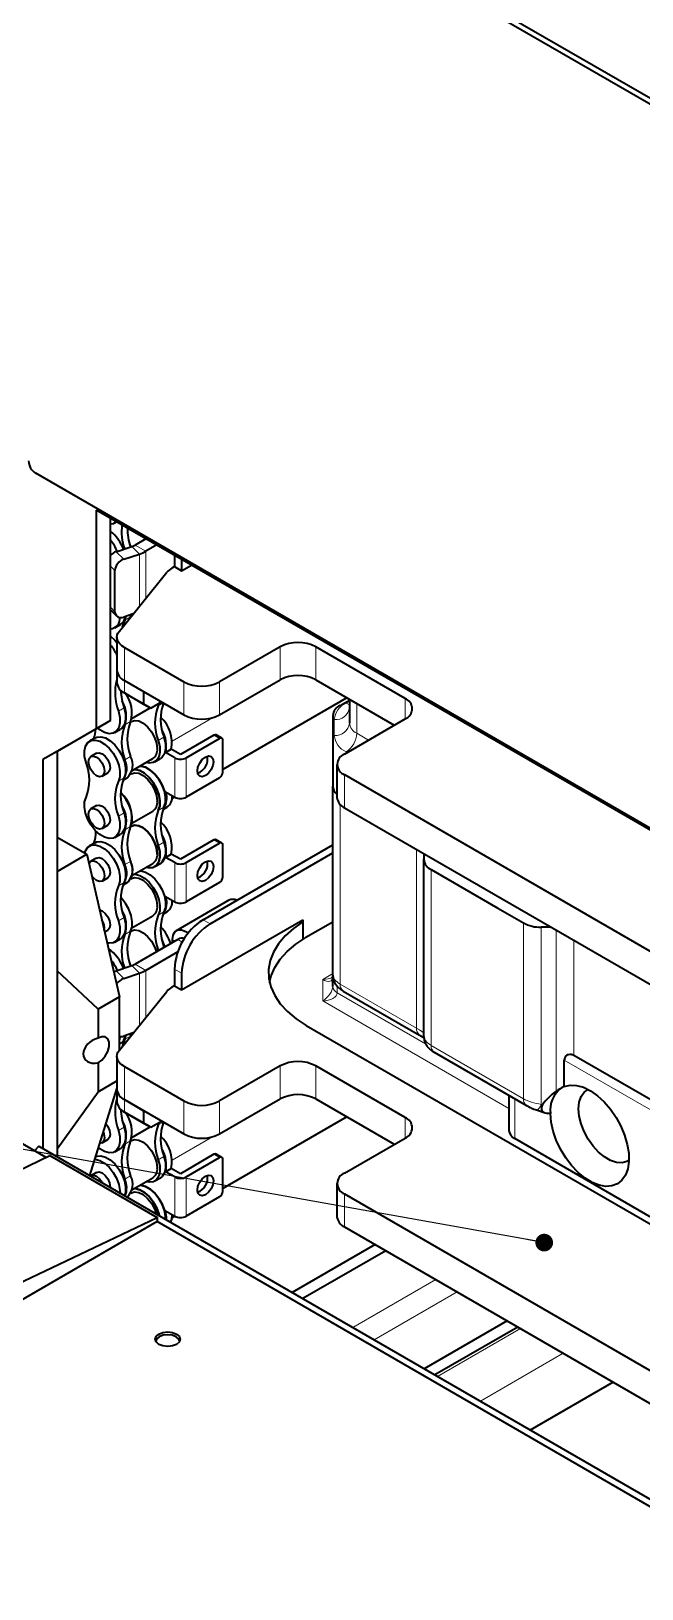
# Paper-space layout 'Blatt1' of a CAD drawing. Header units: millimetres. Extents: x 0 to 1189, y 0 to 841.
# Drawn here: x 878.5 to 902.7, y 525.9 to 587.6 of the extents above; entities that cross this region are included whole.
import ezdxf

# ---------------------------------------------------------------- set-up
doc = ezdxf.new("R2010")
doc.units = ezdxf.units.MM
doc.layers.add('BESCHRIFTUNG', color=5, linetype='Continuous')
doc.dimstyles.new('SLDDIMSTYLE0', dxfattribs={"dimtxt": 0.18, "dimasz": 0.7, "dimexe": 0, "dimexo": 0.0625, "dimgap": 0, "dimtad": 0, "dimtih": 1, "dimtoh": 1, "dimdec": 0, "dimrnd": 1e-09, "dimzin": 0, "dimdsep": 46, "dimtxsty": 'Standard', "dimblk1": 'DOT', "dimblk2": 'DOT', "dimsah": 1, "dimcen": 0.09, "dimadec": 0, "dimazin": 0, "dimtfac": 0.7, "dimtdec": 0, "dimtofl": 0, "dimtmove": 0, "dimatfit": 3, "dimldrblk": 'DOT', "dimfxl": 1, "dimfrac": 2, "dimtolj": 1, "dimtzin": 0, "dimarcsym": 0})

# ---------------------------------------------------------------- blocks, each defined once
blk = doc.blocks.new('_Dot')
at = {"color": 0, "linetype": 'ByBlock', "lineweight": -2}
blk.add_line((-0.5, 0), (-1, 0), dxfattribs=at)
at = {"color": 0, "linetype": 'ByBlock', "const_width": 0.5}
blk.add_lwpolyline([(-0.25, 0, 1), (0.25, 0, 1)], format="xyb", close=True, dxfattribs=at)

psp = doc.layouts.new('Blatt1')

# ---------------------------------------------------------------- linework, layer by layer
at = {"color": 7, "linetype": 'Continuous', "lineweight": 35}
for p, q in [((878.32, 598.947), (945.707, 560.045)), ((878.532, 599.069), (945.92, 560.167)), ((940.475, 534.389), (878.674, 570.066)), ((934.818, 537.589), (881.078, 568.612)), ((881.078, 559.957), (881.078, 568.612)), ((881.644, 560.284), (881.644, 568.286)), ((881.809, 568.099), (881.888, 568.145)), ((883.044, 567.477), (882.612, 567.227)), ((881.863, 566.964), (882.487, 567.172)), ((882.163, 566.664), (882.787, 566.872)), ((883.469, 567.232), (883.036, 566.982)), ((884.175, 566.825), (884.175, 566.374)), ((881.816, 564.589), (881.816, 566.222)), ((881.989, 563.822), (883.867, 566.147)), ((884.175, 566.374), (884.066, 566.312)), ((884.175, 566.374), (884.457, 566.211)), ((884.457, 566.661), (884.457, 566.211)), ((884.457, 566.211), (884.848, 566.436)), ((881.644, 564.658), (881.88, 564.422)), ((882.539, 564.503), (882.163, 564.378)), ((882.21, 564.252), (882.263, 564.411)), ((882.437, 564.378), (882.432, 564.374)), ((882.437, 564.378), (882.432, 564.374)), ((882.436, 564.383), (882.476, 564.482)), ((881.809, 563.951), (882.035, 564.082)), ((881.895, 563.578), (881.895, 562.272)), ((882.188, 563.17), (884.543, 561.811)), ((888.361, 563.199), (885.957, 561.811)), ((893.311, 561.158), (889.775, 563.199)), ((881.895, 562.272), (881.895, 561.782)), ((882.188, 561.864), (884.543, 560.504)), ((882.188, 561.864), (882.952, 561.423)), ((885.957, 560.504), (888.361, 561.892)), ((889.775, 561.892), (892.886, 560.096)), ((882.188, 561.374), (882.952, 560.933)), ((882.471, 561.21), (882.188, 561.374)), ((883.235, 560.769), (882.471, 561.21)), ((882.952, 561.423), (882.952, 560.933)), ((891.008, 561.18), (886.091, 558.342)), ((882.484, 560.365), (883.209, 560.784)), ((882.952, 560.933), (883.235, 560.769)), ((883.235, 560.769), (883.659, 561.014)), ((883.571, 560.963), (883.532, 560.868)), ((883.715, 560.904), (883.783, 560.943)), ((883.722, 560.921), (883.755, 560.959)), ((890.74, 560.88), (891.107, 561.092)), ((891.107, 561.123), (891.107, 560.182)), ((881.078, 559.957), (878.957, 558.732)), ((881.644, 560.284), (879.522, 559.059)), ((881.644, 560.284), (881.078, 559.957)), ((881.809, 559.803), (882.035, 559.934)), ((882.466, 560.246), (882.432, 560.226)), ((890.447, 560.472), (890.447, 557.685)), ((890.907, 558.953), (893.311, 560.341)), ((881.035, 559.592), (880.809, 559.462)), ((885.738, 559.699), (884.41, 558.933)), ((884.637, 558.802), (885.964, 559.568)), ((886.054, 559.577), (885.828, 559.708)), ((886.091, 558.237), (886.091, 559.495)), ((879.522, 559.059), (878.957, 558.732)), ((878.957, 558.732), (878.957, 543.345)), ((879.522, 559.059), (879.522, 543.018)), ((881.084, 558.985), (880.858, 558.855)), ((882.484, 558.291), (883.317, 558.772)), ((883.392, 558.643), (883.618, 558.774)), ((883.822, 559.011), (884.048, 559.142)), ((884.184, 558.802), (883.822, 559.011)), ((884.41, 558.933), (884.048, 559.142)), ((881.308, 558.075), (881.534, 558.206)), ((882.466, 558.172), (882.431, 558.152)), ((882.466, 558.172), (882.431, 558.152)), ((890.614, 558.545), (890.614, 557.239)), ((890.907, 558.137), (926.969, 537.318)), ((882.133, 557.916), (882.296, 558.01)), ((883.822, 557.46), (884.184, 557.251)), ((885.964, 558.017), (884.637, 557.251)), ((890.447, 550.2), (890.447, 557.685)), ((881.084, 556.911), (880.858, 556.781)), ((883.715, 556.756), (883.878, 556.85)), ((884.193, 557.246), (884.075, 557.178)), ((882.484, 556.217), (883.317, 556.698)), ((882.484, 556.217), (883.317, 556.698)), ((890.907, 556.83), (926.969, 536.012)), ((879.522, 555.665), (880.7, 554.985)), ((881.308, 556.001), (881.534, 556.132)), ((881.809, 555.655), (882.035, 555.786)), ((882.466, 556.098), (882.432, 556.078)), ((882.466, 556.098), (882.432, 556.078)), ((881.035, 555.444), (880.809, 555.313)), ((883.822, 554.863), (884.048, 554.994)), ((884.41, 554.785), (884.048, 554.994)), ((885.738, 555.551), (884.41, 554.785)), ((884.637, 554.654), (885.964, 555.42)), ((885.306, 552.395), (890.447, 555.363)), ((885.589, 552.232), (890.447, 555.036)), ((886.054, 555.429), (885.828, 555.56)), ((886.091, 554.089), (886.091, 555.347)), ((894.053, 555.014), (894.053, 554.787)), ((879.522, 554.305), (880.7, 554.985)), ((880.7, 554.985), (881.997, 549.337)), ((881.084, 554.837), (880.858, 554.707)), ((882.484, 554.143), (883.317, 554.624)), ((882.484, 554.143), (883.317, 554.624)), ((883.392, 554.495), (883.618, 554.626)), ((883.392, 554.495), (883.618, 554.626)), ((884.184, 554.654), (883.822, 554.863)), ((894.053, 547.773), (894.053, 554.787)), ((894.346, 554.378), (896.995, 552.849)), ((881.308, 553.927), (881.534, 554.058)), ((882.133, 553.768), (882.296, 553.862)), ((882.133, 553.768), (882.296, 553.862)), ((882.466, 554.024), (882.431, 554.004)), ((885.964, 553.869), (884.637, 553.103)), ((883.822, 553.312), (884.184, 553.103)), ((886.331, 553.165), (884.238, 551.957)), ((882.484, 552.069), (883.317, 552.55)), ((883.715, 552.608), (883.878, 552.702)), ((896.995, 552.849), (897.269, 552.691)), ((897.269, 552.691), (898.003, 552.267)), ((881.406, 551.91), (881.534, 551.984)), ((882.466, 551.95), (882.432, 551.93)), ((884.457, 549.619), (889.266, 552.395)), ((889.28, 552.321), (889.21, 552.362)), ((889.266, 552.395), (889.266, 552.33)), ((889.28, 552.321), (889.277, 552.32)), ((889.277, 551.624), (889.277, 552.32)), ((889.28, 551.625), (889.28, 552.321)), ((890.447, 552.301), (889.386, 551.688)), ((899.104, 552.098), (898.71, 552.098)), ((881.809, 551.507), (882.035, 551.638)), ((884.305, 551.613), (882.612, 550.635)), ((883.758, 551.319), (883.764, 551.301)), ((884.079, 551.605), (884.079, 551.482)), ((884.307, 551.124), (883.036, 550.39)), ((883.532, 551.189), (883.538, 551.17)), ((881.149, 548.847), (879.522, 550.376)), ((881.863, 550.372), (882.487, 550.58)), ((882.163, 550.072), (882.787, 550.28)), ((884.175, 550.435), (884.175, 549.782)), ((884.457, 550.272), (884.457, 549.619)), ((890.447, 549.75), (890.447, 550.2)), ((881.989, 547.23), (883.867, 549.555)), ((884.175, 549.782), (884.066, 549.72)), ((884.175, 549.782), (884.457, 549.619)), ((890.864, 549.572), (893.885, 547.829)), ((881.997, 549.337), (881.149, 548.847)), ((881.149, 548.847), (881.149, 547.704)), ((881.997, 547.24), (881.997, 549.337)), ((889.398, 548.212), (935.598, 521.542)), ((882.539, 547.911), (882.163, 547.786)), ((882.21, 547.66), (882.263, 547.819)), ((882.437, 547.785), (882.432, 547.782)), ((882.437, 547.785), (882.432, 547.782)), ((882.436, 547.791), (882.476, 547.89)), ((881.895, 546.986), (881.895, 545.68)), ((881.997, 547.468), (882.035, 547.49)), ((894.47, 547.146), (898.127, 545.035)), ((903.67, 544.903), (900.003, 547.02)), ((881.149, 546.724), (881.149, 545.581)), ((882.188, 546.578), (884.543, 545.219)), ((888.361, 546.606), (885.957, 545.219)), ((893.311, 544.565), (889.775, 546.606)), ((899.624, 545.794), (899.624, 546.84)), ((881.895, 545.745), (880.811, 542.274)), ((881.149, 545.581), (881.895, 546.012)), ((879.522, 543.33), (881.149, 545.581)), ((881.895, 545.68), (881.895, 545.19)), ((882.188, 545.271), (884.543, 543.912)), ((882.188, 545.271), (882.952, 544.831)), ((885.957, 543.912), (888.361, 545.3)), ((889.775, 545.3), (892.886, 543.504)), ((897.425, 545.44), (897.425, 544.055)), ((882.188, 544.781), (882.952, 544.341)), ((882.471, 544.618), (882.188, 544.781)), ((883.235, 544.177), (882.471, 544.618)), ((882.952, 544.831), (882.952, 544.341)), ((891.008, 544.588), (886.091, 541.75)), ((898.52, 544.862), (898.865, 544.747)), ((882.484, 543.773), (883.209, 544.192)), ((882.952, 544.341), (883.235, 544.177)), ((883.235, 544.177), (883.659, 544.422)), ((883.571, 544.371), (883.532, 544.275)), ((883.715, 544.312), (883.783, 544.351)), ((883.722, 544.329), (883.755, 544.367)), ((879.084, 542.981), (877.896, 543.667)), ((878.798, 543.436), (878.627, 543.245)), ((878.798, 543.436), (932.27, 512.567)), ((881.308, 543.557), (881.534, 543.688)), ((881.809, 543.211), (882.035, 543.342)), ((882.466, 543.654), (882.432, 543.634)), ((890.907, 542.361), (893.311, 543.749)), ((903.599, 540.3), (897.659, 543.729)), ((872.774, 539.975), (879.239, 543.055)), ((879.239, 543.055), (883.482, 540.605)), ((885.738, 543.107), (884.41, 542.34)), ((884.637, 542.21), (885.964, 542.976)), ((886.054, 542.985), (885.828, 543.116)), ((886.091, 541.645), (886.091, 542.903)), ((881.084, 542.393), (880.858, 542.262)), ((882.484, 541.699), (883.317, 542.18)), ((883.392, 542.051), (883.618, 542.182)), ((883.822, 542.419), (884.048, 542.55)), ((884.184, 542.21), (883.822, 542.419)), ((884.41, 542.34), (884.048, 542.55)), ((882.466, 541.58), (882.431, 541.56)), ((882.466, 541.58), (882.431, 541.56)), ((885.964, 541.425), (884.637, 540.658)), ((890.614, 541.953), (890.614, 540.646)), ((890.907, 541.545), (926.969, 520.726)), ((882.295, 541.418), (882.296, 541.418)), ((883.822, 540.868), (884.184, 540.658)), ((883.482, 540.442), (793.326, 488.396)), ((877.016, 537.526), (883.482, 540.605)), ((883.482, 540.605), (883.482, 540.442)), ((929.784, 513.713), (883.482, 540.442)), ((884.193, 540.654), (884.075, 540.586)), ((890.907, 540.238), (926.969, 519.42)), ((892.125, 539.535), (888.841, 537.639)), ((892.549, 539.29), (889.265, 537.394)), ((897.358, 536.514), (894.073, 534.618)), ((883.569, 535.885), (883.553, 535.876)), ((884.26, 535.876), (884.244, 535.885)), ((897.782, 536.269), (894.498, 534.373)), ((901.561, 534.088), (898.276, 532.192))]:
    psp.add_line(p, q, dxfattribs=at)
at = {"color": 8, "linetype": 'Continuous', "lineweight": 18}
for p, q in [((881.863, 566.964), (882.163, 566.664)), ((882.487, 567.172), (882.787, 566.872)), ((882.612, 567.227), (883.036, 566.982)), ((882.787, 564.811), (882.787, 566.872)), ((883.036, 566.982), (883.036, 565.118)), ((881.816, 566.222), (881.644, 566.395)), ((881.644, 564.762), (881.816, 564.589)), ((882.21, 564.252), (882.436, 564.383)), ((882.188, 563.17), (882.188, 561.864)), ((888.361, 563.199), (888.361, 561.892)), ((889.775, 563.199), (889.775, 561.892)), ((882.188, 561.864), (882.188, 561.374)), ((884.543, 561.811), (884.543, 560.504)), ((885.957, 561.811), (885.957, 560.504)), ((893.311, 561.158), (893.311, 560.341)), ((882.176, 560.776), (881.95, 560.645)), ((883.532, 560.868), (883.723, 560.978)), ((890.976, 560.968), (891.107, 561.043)), ((891.4, 559.774), (891.4, 560.954)), ((882.21, 560.104), (882.436, 560.235)), ((885.682, 560.392), (884.081, 559.468)), ((890.507, 559.692), (890.507, 560.314)), ((883.758, 559.616), (883.532, 559.485)), ((885.964, 559.568), (885.738, 559.699)), ((891.4, 559.774), (891.864, 559.506)), ((882.21, 558.722), (882.436, 558.852)), ((884.184, 557.251), (884.184, 558.802)), ((884.637, 557.251), (884.637, 558.802)), ((891.015, 559.016), (890.976, 559.039)), ((890.907, 558.137), (890.907, 556.83)), ((881.95, 557.88), (882.176, 558.011)), ((883.532, 556.72), (883.758, 556.85)), ((890.74, 549.847), (890.74, 556.958)), ((882.176, 556.628), (881.95, 556.497)), ((882.21, 555.956), (882.436, 556.087)), ((883.758, 555.467), (883.532, 555.337)), ((885.964, 555.42), (885.738, 555.551)), ((893.76, 548.103), (893.76, 555.183)), ((882.21, 554.574), (882.436, 554.704)), ((884.184, 553.103), (884.184, 554.654)), ((884.637, 553.103), (884.637, 554.654)), ((894.346, 547.42), (894.346, 554.378)), ((881.95, 553.732), (882.176, 553.863)), ((883.532, 552.572), (883.758, 552.702)), ((882.176, 552.48), (881.95, 552.349)), ((882.21, 551.808), (882.436, 551.939)), ((885.306, 552.395), (885.589, 552.232)), ((898.003, 545.309), (898.003, 552.267)), ((898.71, 545.085), (898.71, 552.098)), ((899.296, 545.603), (899.296, 551.987)), ((883.758, 551.319), (883.532, 551.189)), ((884.185, 551.543), (884.079, 551.605)), ((884.483, 551.51), (884.305, 551.613)), ((900.003, 547.02), (900.003, 551.579)), ((881.863, 550.372), (882.163, 550.072)), ((882.487, 550.58), (882.787, 550.28)), ((882.612, 550.635), (883.036, 550.39)), ((882.787, 548.219), (882.787, 550.28)), ((883.036, 550.39), (883.036, 548.526)), ((884.457, 550.272), (884.175, 550.435)), ((890.447, 550.26), (890.047, 550.029)), ((890.047, 549.185), (890.047, 550.029)), ((890.623, 549.761), (890.623, 549.505)), ((890.623, 549.505), (894.128, 547.482)), ((890.74, 549.847), (893.76, 548.103)), ((897.425, 544.925), (890.047, 549.185)), ((882.21, 547.66), (882.436, 547.791)), ((894.346, 547.42), (898.003, 545.309)), ((882.188, 546.578), (882.188, 545.271)), ((888.361, 546.606), (888.361, 545.3)), ((889.775, 546.606), (889.775, 545.3)), ((899.624, 546.84), (903.599, 544.546)), ((882.188, 545.271), (882.188, 544.781)), ((884.543, 545.219), (884.543, 543.912)), ((885.957, 545.219), (885.957, 543.912)), ((897.659, 543.729), (897.659, 545.305)), ((893.311, 544.565), (893.311, 543.749)), ((898.71, 545.085), (898.764, 545.067)), ((882.176, 544.184), (881.95, 544.053)), ((883.532, 544.275), (883.723, 544.385)), ((882.21, 543.512), (882.436, 543.643)), ((885.682, 543.8), (884.081, 542.876)), ((883.758, 543.023), (883.532, 542.893)), ((885.964, 542.976), (885.738, 543.107)), ((882.21, 542.129), (882.436, 542.26)), ((884.184, 540.658), (884.184, 542.21)), ((884.637, 540.658), (884.637, 542.21)), ((890.907, 541.545), (890.907, 540.238)), ((894.529, 538.147), (891.245, 536.251)), ((895.378, 537.657), (892.094, 535.761)), ((897.883, 536.211), (894.599, 534.315)), ((899.58, 535.231), (896.296, 533.335))]:
    psp.add_line(p, q, dxfattribs=at)
at = {"color": 7, "linetype": 'Continuous', "lineweight": 35, "flags": 128}
for points in [[(881.877, 568.151), (881.748, 568.072), (881.644, 568.053)], [(882.111, 563.973), (882.152, 564.12), (882.21, 564.252)], [(882.21, 564.252), (882.152, 564.12), (882.111, 563.973)], [(882.188, 563.17), (882.089, 563.237), (882.008, 563.312), (881.948, 563.393), (881.91, 563.478), (881.895, 563.566), (881.904, 563.654), (881.935, 563.74), (881.989, 563.822)], [(881.644, 563.619), (881.812, 563.466), (881.895, 563.369)], [(881.95, 560.645), (882.006, 560.405), (882.013, 560.183), (881.969, 559.996), (881.879, 559.857), (881.748, 559.776), (881.585, 559.758), (881.403, 559.806), (881.215, 559.915), (881.127, 559.985)], [(882.176, 560.776), (882.232, 560.535), (882.239, 560.314), (882.196, 560.127), (882.105, 559.988), (882.035, 559.934)], [(882.466, 560.246), (882.591, 560.285), (882.758, 560.264), (882.937, 560.176), (883.111, 560.029), (883.267, 559.836), (883.389, 559.613), (883.467, 559.382), (883.493, 559.162)], [(880.668, 558.62), (880.612, 558.86), (880.605, 559.082), (880.649, 559.269), (880.739, 559.408), (880.87, 559.489), (881.033, 559.507), (881.215, 559.459), (881.403, 559.35), (881.585, 559.187), (881.748, 558.983), (881.879, 558.75), (881.969, 558.507), (882.013, 558.269), (882.006, 558.055), (881.95, 557.88)], [(881.035, 559.592), (881.097, 559.62), (881.259, 559.637), (881.441, 559.59), (881.63, 559.481), (881.812, 559.318), (881.974, 559.113), (882.105, 558.881), (882.196, 558.637), (882.239, 558.4), (882.232, 558.186), (882.176, 558.011)], [(883.532, 559.485), (883.589, 559.244), (883.595, 559.023), (883.552, 558.836), (883.461, 558.697), (883.33, 558.615), (883.168, 558.598), (883.054, 558.62)], [(883.758, 559.616), (883.815, 559.375), (883.822, 559.153), (883.778, 558.966), (883.688, 558.827), (883.618, 558.774)], [(880.765, 558.649), (880.789, 558.775), (880.858, 558.855), (880.961, 558.875), (881.083, 558.832), (881.205, 558.734), (881.308, 558.595), (881.377, 558.436), (881.401, 558.281), (881.377, 558.155), (881.308, 558.075), (881.205, 558.055), (881.083, 558.097), (880.961, 558.196), (880.858, 558.335), (880.789, 558.494), (880.765, 558.649)], [(881.084, 558.985), (881.187, 559.005), (881.309, 558.963), (881.431, 558.865), (881.534, 558.725), (881.603, 558.566), (881.627, 558.412), (881.603, 558.285), (881.534, 558.206), (881.534, 558.206)], [(885.398, 558.833), (885.52, 558.876), (885.623, 558.856), (885.692, 558.776), (885.716, 558.65), (885.692, 558.495), (885.623, 558.336), (885.52, 558.197), (885.398, 558.098), (885.276, 558.056), (885.173, 558.076), (885.104, 558.156), (885.08, 558.282), (885.104, 558.437), (885.173, 558.596), (885.276, 558.735), (885.398, 558.833)], [(882.466, 558.172), (882.591, 558.21), (882.758, 558.19), (882.937, 558.102), (883.111, 557.955), (883.267, 557.762), (883.389, 557.539), (883.467, 557.308), (883.493, 557.088)], [(882.466, 558.172), (882.591, 558.21), (882.758, 558.19), (882.937, 558.102), (883.111, 557.955), (883.267, 557.762), (883.389, 557.539), (883.467, 557.308), (883.493, 557.088)], [(882.582, 558.348), (882.615, 558.346), (882.797, 558.299), (882.986, 558.19), (883.168, 558.027), (883.33, 557.822), (883.461, 557.59), (883.552, 557.346), (883.595, 557.109), (883.589, 556.895), (883.532, 556.72)], [(883.532, 556.72), (883.589, 556.895), (883.595, 557.109), (883.552, 557.346), (883.461, 557.59), (883.33, 557.822), (883.168, 558.027), (882.986, 558.19), (882.797, 558.299), (882.615, 558.346), (882.582, 558.348)], [(882.809, 558.478), (882.841, 558.477), (883.023, 558.429), (883.212, 558.32), (883.394, 558.158), (883.557, 557.953), (883.688, 557.72), (883.778, 557.477), (883.822, 557.24), (883.815, 557.026), (883.758, 556.85)], [(883.758, 556.85), (883.815, 557.026), (883.822, 557.24), (883.778, 557.477), (883.688, 557.72), (883.557, 557.953), (883.394, 558.158), (883.212, 558.32), (883.023, 558.429), (882.841, 558.477), (882.809, 558.478)], [(881.95, 556.497), (882.006, 556.257), (882.013, 556.035), (881.969, 555.848), (881.879, 555.709), (881.748, 555.628), (881.585, 555.61), (881.403, 555.658), (881.215, 555.767), (881.033, 555.929), (880.87, 556.134), (880.739, 556.367), (880.649, 556.61), (880.605, 556.848), (880.612, 557.061), (880.668, 557.237)], [(881.084, 556.911), (881.187, 556.931), (881.309, 556.889)], [(881.309, 556.889), (881.431, 556.791), (881.534, 556.651), (881.603, 556.492), (881.627, 556.338), (881.603, 556.211), (881.534, 556.132), (881.534, 556.132)], [(882.436, 556.087), (882.493, 556.262), (882.499, 556.476), (882.456, 556.713), (882.365, 556.957), (882.234, 557.189), (882.072, 557.394), (882.043, 557.424)], [(881.083, 556.758), (881.205, 556.66), (881.308, 556.521), (881.377, 556.362), (881.401, 556.207), (881.377, 556.081), (881.308, 556.001), (881.205, 555.981), (881.083, 556.023), (880.961, 556.122), (880.858, 556.261), (880.789, 556.42), (880.765, 556.575), (880.789, 556.701), (880.858, 556.781), (880.961, 556.801), (881.083, 556.758)], [(882.176, 556.628), (882.232, 556.387), (882.239, 556.166), (882.196, 555.979), (882.105, 555.84), (882.035, 555.786)], [(882.466, 556.098), (882.591, 556.136), (882.758, 556.116), (882.937, 556.028), (883.111, 555.881), (883.267, 555.688), (883.389, 555.465), (883.467, 555.234), (883.493, 555.014)], [(883.493, 555.014), (883.467, 555.234), (883.389, 555.465), (883.267, 555.688), (883.111, 555.881), (882.937, 556.028), (882.758, 556.116), (882.591, 556.136), (882.466, 556.098)], [(880.621, 555.031), (880.649, 555.121), (880.739, 555.26), (880.87, 555.341), (881.033, 555.359), (881.215, 555.311), (881.403, 555.202), (881.585, 555.039), (881.748, 554.835), (881.879, 554.602), (881.969, 554.359), (882.013, 554.121), (882.006, 553.907), (881.95, 553.732), (881.95, 553.732)], [(881.035, 555.444), (881.097, 555.472), (881.259, 555.489), (881.441, 555.442), (881.63, 555.333), (881.812, 555.17), (881.974, 554.965), (882.105, 554.733), (882.196, 554.489), (882.239, 554.252), (882.232, 554.038), (882.176, 553.863)], [(883.532, 555.337), (883.589, 555.096), (883.595, 554.875), (883.552, 554.688), (883.461, 554.549), (883.33, 554.467), (883.168, 554.45), (883.054, 554.472)], [(883.054, 554.472), (883.168, 554.45), (883.33, 554.467), (883.461, 554.549), (883.552, 554.688), (883.595, 554.875), (883.589, 555.096), (883.532, 555.337)], [(883.758, 555.467), (883.815, 555.227), (883.822, 555.005), (883.778, 554.818), (883.688, 554.679), (883.618, 554.626)], [(880.784, 554.617), (880.789, 554.627), (880.858, 554.707), (880.961, 554.727), (881.083, 554.684)], [(881.083, 554.684), (881.205, 554.586), (881.308, 554.447), (881.377, 554.288), (881.401, 554.133), (881.377, 554.006), (881.308, 553.927), (881.205, 553.907), (881.083, 553.949), (880.961, 554.048), (880.897, 554.125)], [(881.084, 554.837), (881.187, 554.857), (881.309, 554.815)], [(881.309, 554.815), (881.431, 554.717), (881.534, 554.577), (881.603, 554.418), (881.627, 554.264), (881.603, 554.137), (881.534, 554.058), (881.534, 554.058)], [(882.436, 554.704), (882.493, 554.464), (882.499, 554.242), (882.456, 554.055), (882.365, 553.916), (882.296, 553.862)], [(885.398, 554.685), (885.52, 554.728), (885.623, 554.708), (885.692, 554.628), (885.716, 554.502), (885.692, 554.347), (885.623, 554.188), (885.52, 554.049), (885.398, 553.95), (885.276, 553.908), (885.173, 553.928), (885.104, 554.008), (885.08, 554.134), (885.104, 554.289), (885.173, 554.448), (885.276, 554.587), (885.398, 554.685)], [(882.466, 554.024), (882.591, 554.062), (882.758, 554.042), (882.937, 553.954), (883.111, 553.807), (883.267, 553.614), (883.389, 553.391), (883.467, 553.16), (883.493, 552.94)], [(882.582, 554.2), (882.615, 554.198), (882.797, 554.151), (882.986, 554.042), (883.168, 553.879), (883.33, 553.674), (883.461, 553.442), (883.552, 553.198), (883.595, 552.961), (883.589, 552.747), (883.532, 552.572)], [(882.809, 554.33), (882.841, 554.329), (883.023, 554.281), (883.212, 554.172), (883.394, 554.01), (883.557, 553.805), (883.688, 553.572), (883.778, 553.329), (883.822, 553.092), (883.815, 552.878), (883.758, 552.702)], [(882.436, 551.939), (882.493, 552.114), (882.499, 552.328), (882.456, 552.565), (882.365, 552.809), (882.234, 553.041), (882.072, 553.246), (882.043, 553.276)], [(881.206, 552.781), (881.309, 552.741), (881.431, 552.643), (881.534, 552.503), (881.603, 552.344), (881.627, 552.19), (881.603, 552.063), (881.534, 551.984), (881.534, 551.984)], [(881.95, 552.349), (882.006, 552.109), (882.013, 551.887), (881.969, 551.7), (881.879, 551.561), (881.748, 551.48), (881.585, 551.462), (881.506, 551.476)], [(882.176, 552.48), (882.232, 552.239), (882.239, 552.018), (882.196, 551.831), (882.105, 551.692), (882.035, 551.638)], [(882.466, 551.95), (882.591, 551.988), (882.758, 551.968), (882.937, 551.88), (883.111, 551.733), (883.267, 551.54), (883.389, 551.317), (883.457, 551.123)], [(884.713, 551.859), (884.623, 551.919), (884.455, 551.985), (884.303, 551.984), (884.183, 551.914), (884.105, 551.783), (884.079, 551.605)], [(889.277, 552.32), (888.891, 552.051), (888.563, 551.758), (888.297, 551.444), (888.096, 551.115), (887.964, 550.774), (887.903, 550.426), (887.914, 550.077), (887.995, 549.731), (888.147, 549.393), (888.367, 549.068), (888.651, 548.76), (888.997, 548.473), (889.398, 548.212)], [(883.798, 551.32), (883.769, 551.406), (883.682, 551.597)], [(887.943, 549.914), (888.004, 550.168), (888.148, 550.506), (888.362, 550.832), (888.643, 551.141), (888.986, 551.428), (889.386, 551.688)], [(881.769, 550.329), (881.795, 550.343), (881.863, 550.372)], [(881.149, 546.724), (881.297, 546.835), (881.429, 546.995), (881.528, 547.183), (881.58, 547.376), (881.58, 547.55), (881.528, 547.683), (881.429, 547.757), (881.297, 547.764), (881.149, 547.704)], [(882.015, 547.768), (882.013, 547.739), (881.997, 547.64)], [(882.111, 547.381), (882.152, 547.528), (882.21, 547.66)], [(882.21, 547.66), (882.152, 547.528), (882.111, 547.381)], [(882.188, 546.578), (882.089, 546.645), (882.008, 546.72), (881.948, 546.801), (881.91, 546.886), (881.895, 546.973), (881.904, 547.061), (881.935, 547.148), (881.989, 547.23)], [(899.624, 545.794), (899.853, 545.848), (900.107, 545.837), (900.378, 545.761), (900.657, 545.623), (900.935, 545.428), (901.203, 545.181), (901.453, 544.892), (901.676, 544.568), (901.865, 544.221), (902.014, 543.861), (902.119, 543.501), (902.175, 543.152), (902.181, 542.826), (902.137, 542.532), (902.045, 542.281), (901.906, 542.08), (901.726, 541.936), (901.511, 541.854), (901.267, 541.836), (901.003, 541.884), (900.726, 541.994), (900.447, 542.165), (900.173, 542.389), (899.914, 542.661), (899.678, 542.971), (899.473, 543.309), (899.305, 543.664), (899.18, 544.026), (899.102, 544.381), (899.074, 544.719)], [(902.184, 542.869), (902.104, 542.823), (901.91, 542.773), (901.691, 542.787), (901.456, 542.864), (901.217, 543.003), (900.982, 543.196), (900.763, 543.435), (900.569, 543.71), (900.408, 544.008), (900.288, 544.318), (900.214, 544.624), (900.189, 544.914), (900.214, 545.175), (900.288, 545.395), (900.408, 545.566), (900.563, 545.676)], [(881.95, 544.053), (882.006, 543.813), (882.013, 543.591), (881.969, 543.404), (881.879, 543.265), (881.748, 543.184), (881.585, 543.166), (881.403, 543.214), (881.215, 543.323), (881.153, 543.371)], [(881.349, 543.995), (881.377, 543.918), (881.401, 543.763), (881.377, 543.636), (881.308, 543.557), (881.205, 543.537)], [(881.451, 544.324), (881.534, 544.207), (881.603, 544.048), (881.627, 543.894), (881.603, 543.767), (881.534, 543.688), (881.534, 543.688)], [(882.176, 544.184), (882.232, 543.943), (882.239, 543.722), (882.196, 543.535), (882.105, 543.396), (882.035, 543.342)], [(882.466, 543.654), (882.591, 543.692), (882.758, 543.672), (882.937, 543.584), (883.111, 543.437), (883.267, 543.244), (883.389, 543.021), (883.467, 542.79), (883.493, 542.57)], [(881.011, 542.916), (881.033, 542.915), (881.215, 542.867), (881.403, 542.758), (881.585, 542.595), (881.748, 542.39), (881.879, 542.158), (881.969, 541.914), (882.013, 541.677), (882.016, 541.579)], [(881.035, 543), (881.097, 543.028), (881.259, 543.045), (881.441, 542.998), (881.63, 542.889), (881.812, 542.726), (881.974, 542.521), (882.105, 542.289), (882.196, 542.045), (882.239, 541.808), (882.232, 541.594), (882.2, 541.472)], [(883.532, 542.893), (883.589, 542.652), (883.595, 542.431), (883.552, 542.244), (883.461, 542.104), (883.33, 542.023), (883.168, 542.006), (883.054, 542.028)], [(883.758, 543.023), (883.815, 542.783), (883.822, 542.561), (883.778, 542.374), (883.688, 542.235), (883.618, 542.182)], [(880.845, 542.254), (880.858, 542.262), (880.961, 542.283), (881.083, 542.24), (881.205, 542.142), (881.308, 542.003), (881.32, 541.98)], [(881.084, 542.393), (881.187, 542.413), (881.309, 542.371), (881.431, 542.273), (881.534, 542.133), (881.603, 541.974), (881.627, 541.82), (881.627, 541.803)], [(885.398, 542.241), (885.52, 542.284), (885.623, 542.264), (885.692, 542.184), (885.716, 542.057), (885.692, 541.903), (885.623, 541.744), (885.52, 541.605), (885.398, 541.506), (885.276, 541.464), (885.173, 541.484), (885.104, 541.563), (885.08, 541.69), (885.104, 541.845), (885.173, 542.004), (885.276, 542.143), (885.398, 542.241)], [(882.466, 541.58), (882.591, 541.618), (882.758, 541.598), (882.937, 541.51), (883.111, 541.363), (883.267, 541.17), (883.389, 540.947), (883.459, 540.745)], [(882.466, 541.58), (882.591, 541.618), (882.758, 541.598), (882.937, 541.51), (883.111, 541.363), (883.267, 541.17), (883.389, 540.947), (883.459, 540.745)], [(882.582, 541.756), (882.615, 541.754), (882.797, 541.707), (882.986, 541.598), (883.168, 541.435), (883.33, 541.23), (883.461, 540.998), (883.552, 540.754), (883.57, 540.682)], [(883.57, 540.682), (883.552, 540.754), (883.461, 540.998), (883.33, 541.23), (883.168, 541.435), (882.986, 541.598), (882.797, 541.707), (882.615, 541.754), (882.582, 541.756)], [(882.809, 541.886), (882.841, 541.885), (883.023, 541.837), (883.212, 541.728), (883.394, 541.566), (883.557, 541.361), (883.688, 541.128), (883.778, 540.885), (883.822, 540.647), (883.824, 540.535)], [(883.824, 540.535), (883.822, 540.647), (883.778, 540.885), (883.688, 541.128), (883.557, 541.361), (883.394, 541.566), (883.212, 541.728), (883.023, 541.837), (882.841, 541.885), (882.809, 541.886)], [(883.856, 540.516), (883.858, 540.624), (883.822, 540.868)], [(884.024, 540.419), (884.066, 540.539), (884.085, 540.716)], [(884.26, 535.584), (884.098, 535.522), (883.906, 535.5), (883.715, 535.522), (883.553, 535.584), (883.444, 535.678), (883.406, 535.789), (883.444, 535.899), (883.553, 535.993), (883.715, 536.055), (883.906, 536.077), (884.098, 536.055), (884.26, 535.993), (884.368, 535.899), (884.406, 535.789), (884.368, 535.678), (884.26, 535.584)], [(883.569, 535.885), (883.465, 535.796), (883.429, 535.702)], [(884.383, 535.702), (884.347, 535.796), (884.244, 535.885), (884.089, 535.945), (883.906, 535.966), (883.724, 535.945), (883.569, 535.885)]]:
    psp.add_lwpolyline(points, dxfattribs=at)
at = {"color": 8, "linetype": 'Continuous', "lineweight": 18, "flags": 128}
psp.add_lwpolyline([(891.107, 560.916), (891.058, 560.929), (890.976, 560.968)], dxfattribs=at)
at = {"color": 7, "linetype": 'Continuous', "lineweight": 35}
for centre, radius, start, end in [((879.005, 570.583), 0.615, 182.60548, 237.39452), ((884.283, 567.771), 2.205, 173.36705, 198.44383), ((880.634, 566.5), 1.62, 20.28173, 51.4634), ((880.331, 566.327), 1.707, 22.47776, 39.74182), ((884.804, 567.954), 2.502, 181.13117, 198.79721), ((882.039, 566.465), 0.53, 109.38007, 138.25135), ((882.277, 567.816), 0.677, 288.13245, 299.65121), ((882.366, 568.159), 1.354, 288.13245, 299.65121), ((882.323, 566.182), 0.508, 108.36942, 175.46591), ((884.411, 565.69), 0.711, 119.03989, 139.96802), ((881.587, 564.33), 0.429, 277.58358, 3.95602), ((882.054, 564.59), 0.238, 180.152, 297.11813), ((881.799, 564.447), 0.435, 302.95184, 353.88603), ((880.33, 562.178), 1.708, 23.60931, 39.73593), ((889.068, 561.834), 1.537, 62.60967, 117.39033), ((883.761, 561.355), 1.945, 163.57551, 201.38485), ((882.386, 562.315), 0.493, 185.02151, 246.29863), ((882.386, 561.825), 0.493, 185.02151, 246.29863), ((885.25, 563.175), 1.537, 242.60967, 297.39033), ((889.068, 560.527), 1.537, 62.60967, 117.39033), ((884.576, 561.59), 2.535, 182.51956, 198.73618), ((881.263, 560.591), 1.226, 343.09464, 38.4213), ((893.156, 560.749), 0.437, 290.78342, 69.21658), ((881.124, 560.459), 1.142, 341.89051, 31.3529), ((885.241, 560.176), 1.843, 157.96968, 202.03032), ((885.495, 560.312), 1.87, 159.51536, 201.85023), ((890.947, 560.422), 0.503, 114.3763, 174.30563), ((879.741, 560.028), 1.319, 339.02453, 356.39554), ((883.918, 559.413), 1.843, 157.96968, 202.03032), ((884.145, 559.544), 1.843, 157.96968, 202.03032), ((882.693, 559.396), 1.379, 349.35452, 47.43271), ((885.25, 561.869), 1.537, 242.60967, 297.39033), ((882.664, 559.28), 1.188, 346.9213, 31.05835), ((885.79, 559.625), 0.0905, 65.69288, 125.61758), ((886.014, 559.507), 0.0786, 350.78596, 129.20329), ((881.492, 558.389), 0.792, 324.95468, 24.86914), ((881.813, 558.524), 0.705, 313.23087, 27.79879), ((883.079, 559.115), 0.417, 304.82234, 6.48984), ((884.41, 559.239), 0.492, 242.60967, 297.39033), ((884.878, 558.766), 0.61, 290.40894, 9.59644), ((891.062, 558.545), 0.437, 110.78342, 249.21658), ((878.96, 557.928), 1.843, 337.96968, 22.03032), ((885.815, 558.25), 0.277, 302.60548, 357.39452), ((883.658, 557.189), 1.843, 157.96968, 202.03032), ((883.884, 557.319), 1.843, 157.96968, 202.03032), ((883.166, 557.204), 0.704, 322.22748, 21.28556), ((890.879, 557.707), 0.433, 182.99703, 232.16732), ((881.2, 556.45), 1.288, 343.62042, 49.12998), ((881.124, 556.311), 1.142, 341.89051, 31.35291), ((881.166, 556.316), 1.104, 340.98579, 32.25763), ((883.079, 557.04), 0.417, 304.82234, 6.48984), ((885.467, 556.159), 1.843, 157.96968, 202.03032), ((883.58, 557.26), 0.507, 305.9656, 5.35057), ((884.41, 557.687), 0.492, 242.60967, 297.39033), ((891.114, 557.288), 0.503, 185.6948, 245.62534), ((885.241, 556.028), 1.843, 157.96968, 202.03032), ((882.693, 555.248), 1.379, 349.35452, 47.43271), ((879.694, 555.894), 1.368, 339.17677, 0.24476), ((883.918, 555.265), 1.843, 157.96968, 202.03032), ((884.145, 555.395), 1.843, 157.96968, 202.03032), ((882.664, 555.132), 1.188, 346.9213, 31.05836), ((883.079, 554.966), 0.417, 304.82234, 6.48984), ((883.135, 555.139), 0.705, 313.23087, 27.79879), ((885.79, 555.477), 0.0905, 65.69288, 125.61758), ((886.014, 555.359), 0.0786, 350.78596, 129.20329), ((881.492, 554.241), 0.792, 324.95462, 24.86915), ((881.813, 554.376), 0.705, 313.23087, 27.79879), ((884.41, 555.091), 0.492, 242.60967, 297.39033), ((884.878, 554.618), 0.61, 290.40894, 9.59644), ((894.554, 554.836), 0.503, 185.6948, 245.62534), ((883.884, 553.171), 1.843, 157.96968, 202.03032), ((885.815, 554.102), 0.277, 302.60548, 357.39452), ((883.658, 553.041), 1.843, 157.96968, 202.03032), ((883.166, 553.056), 0.704, 322.22708, 21.28562), ((883.58, 553.112), 0.507, 305.9656, 5.35057), ((886.485, 552.855), 0.346, 63.48791, 116.40368), ((881.124, 552.163), 1.142, 341.89051, 31.35291), ((883.079, 552.892), 0.417, 304.82234, 6.48984), ((885.241, 551.88), 1.843, 157.96968, 202.03032), ((885.467, 552.011), 1.843, 157.96968, 202.03032), ((884.41, 553.539), 0.492, 242.60967, 297.39033), ((880.802, 552.06), 0.596, 351.76027, 34.10777), ((884.145, 551.247), 1.843, 157.96968, 202.03032), ((882.431, 550.947), 1.672, 17.56204, 44.38222), ((886.631, 550.324), 2.459, 122.60548, 177.39452), ((886.914, 550.16), 2.459, 122.60548, 177.39452), ((898.681, 553.541), 1.443, 241.95976, 271.1441), ((883.894, 551.122), 1.818, 157.83654, 200.62284), ((884.486, 551.352), 0.317, 74.45561, 124.81343), ((880.695, 549.946), 1.55, 19.71394, 55.96476), ((880.329, 549.733), 1.709, 22.48385, 38.87195), ((882.344, 549.563), 0.54, 109.58589, 148.97667), ((882.277, 551.224), 0.677, 288.13245, 299.65121), ((882.366, 551.567), 1.354, 288.13245, 299.65121), ((884.411, 549.098), 0.711, 119.03989, 139.96802), ((882.05, 548.099), 0.333, 260.83583, 289.79223), ((881.799, 547.855), 0.435, 302.95184, 353.88603), ((889.068, 545.242), 1.537, 62.60967, 117.39033), ((900.164, 544.852), 1.099, 125.30468, 186.95967), ((883.761, 544.762), 1.945, 163.57551, 201.38485), ((882.386, 545.723), 0.493, 185.02151, 246.29863), ((882.386, 545.233), 0.493, 185.02151, 246.29863), ((885.25, 546.583), 1.537, 242.60967, 297.39033), ((889.068, 543.935), 1.537, 62.60967, 117.39033), ((884.576, 544.998), 2.535, 182.51956, 198.73618), ((881.263, 543.999), 1.226, 343.09464, 38.4213), ((893.156, 544.157), 0.437, 290.78342, 69.21658), ((881.124, 543.867), 1.142, 341.89051, 31.35291), ((885.241, 543.584), 1.843, 157.96968, 202.03032), ((885.495, 543.72), 1.87, 159.51536, 201.85023), ((885.25, 545.277), 1.537, 242.60967, 297.39033), ((897.826, 544.095), 0.402, 185.6948, 245.62534), ((883.918, 542.821), 1.843, 157.96968, 202.03032), ((884.145, 542.951), 1.843, 157.96968, 202.03032), ((882.693, 542.804), 1.379, 349.35452, 47.43269), ((882.664, 542.688), 1.188, 346.9213, 31.05834), ((885.79, 543.033), 0.0905, 65.69288, 125.61758), ((886.014, 542.915), 0.0786, 350.78596, 129.20329), ((881.382, 541.781), 0.898, 339.06308, 22.82023), ((881.813, 541.931), 0.705, 313.23087, 27.79879), ((883.079, 542.522), 0.417, 304.82234, 6.48984), ((884.41, 542.647), 0.492, 242.60967, 297.39033), ((884.878, 542.174), 0.61, 290.40894, 9.59644), ((891.062, 541.953), 0.437, 110.78342, 249.21658), ((885.815, 541.658), 0.277, 302.60548, 357.39452), ((884.41, 541.095), 0.492, 242.60967, 297.39033), ((891.114, 540.696), 0.503, 185.6948, 245.62534)]:
    psp.add_arc(centre, radius, start, end, dxfattribs=at)
at = {"color": 8, "linetype": 'Continuous', "lineweight": 18}
for centre, radius, start, end in [((891.308, 560.235), 0.805, 114.37466, 174.3052), ((890.557, 560.866), 0.553, 264.81742, 353.64866), ((890.557, 560.243), 0.553, 264.81742, 353.64866), ((891.607, 560.232), 0.503, 185.6948, 245.62534), ((891.308, 559.772), 0.805, 185.6948, 245.62534), ((890.479, 559.816), 0.922, 302.60548, 357.39452), ((890.747, 549.78), 0.302, 185.6948, 245.62534), ((891.042, 549.818), 0.303, 174.52934, 234.15848), ((894.063, 548.075), 0.304, 174.57511, 233.61406), ((894.648, 547.391), 0.303, 174.52934, 234.15848), ((898.305, 545.28), 0.303, 174.53147, 234.13308), ((898.374, 545.179), 0.349, 294.76861, 344.40507)]:
    psp.add_arc(centre, radius, start, end, dxfattribs=at)
for centre, major_axis, ratio, start_param, end_param in [((890.047, 550.355), (0.576, 0.009), 0.567217, 4.703961, 5.492595), ((890.047, 550.355), (-0.355, 0.362), 0.507176, 2.048349, 3.619146), ((891.447, 550.067), (0.997, -0.165), 0.434379, 3.213228, 3.998626), ((890.047, 549.511), (0.355, 0.362), 0.507176, 4.234836, 5.805632), ((890.047, 549.511), (0.576, -0.009), 0.567217, 4.720817, 6.291613), ((893.053, 548.45), (1, -0.534), 0.034186, 0.018259, 0.803657), ((895.053, 547.64), (0.997, -0.165), 0.434379, 3.213228, 3.998626), ((898.71, 545.529), (0.997, -0.165), 0.434379, 3.998626, 4.784024)]:
    psp.add_ellipse(centre, major_axis=major_axis, ratio=ratio, start_param=start_param, end_param=end_param, dxfattribs=at)
at = {"color": 7, "linetype": 'Continuous', "lineweight": 35}
for centre, major_axis, ratio, start_param, end_param in [((881.169, 547.219), (0.574, 0.299), 0.716709, 1.247422, 4.322336), ((901.69, 544.455), (3.111, 0), 0.577382, 2.448849, 2.794291), ((900.596, 543.824), (3.108, -0.686), 0.201835, 2.126482, 2.166025)]:
    psp.add_ellipse(centre, major_axis=major_axis, ratio=ratio, start_param=start_param, end_param=end_param, dxfattribs=at)
for points, knots in [([(890.447, 550.2), (890.453, 550.135), (890.463, 550.022), (890.531, 549.877), (890.613, 549.764), (890.722, 549.661), (890.812, 549.605), (890.864, 549.572)], [0, 0, 0, 0, 0.233301, 0.409439, 0.580945, 0.757252, 1, 1, 1, 1]), ([(893.885, 547.829), (893.914, 547.811), (893.986, 547.769), (894.034, 547.735), (894.062, 547.715)], [0, 0, 0, 0, 0.409011, 1, 1, 1, 1]), ([(894.053, 547.773), (894.059, 547.709), (894.069, 547.595), (894.137, 547.45), (894.22, 547.337), (894.329, 547.234), (894.418, 547.178), (894.47, 547.146)], [0, 0, 0, 0, 0.233301, 0.409439, 0.580945, 0.757252, 1, 1, 1, 1]), ([(900.003, 547.02), (899.967, 547.036), (899.894, 547.068), (899.777, 547.059), (899.682, 547.003), (899.631, 546.921), (899.626, 546.863), (899.624, 546.84)], [0, 0, 0, 0, 0.223346, 0.447107, 0.672281, 0.8721, 1, 1, 1, 1]), ([(899.624, 545.794), (899.623, 545.794), (899.515, 545.744), (899.405, 545.673), (899.296, 545.603)], [0, 0, 0, 0, 0.013597, 1, 1, 1, 1]), ([(898.127, 545.035), (898.157, 545.018), (898.246, 544.969), (898.382, 544.91), (898.485, 544.874), (898.52, 544.862)], [0, 0, 0, 0, 0.248938, 0.743641, 1, 1, 1, 1]), ([(898.764, 545.067), (898.747, 545.033), (898.711, 544.966), (898.711, 544.872), (898.767, 544.782), (898.869, 544.739), (898.949, 544.73), (898.968, 544.728)], [0, 0, 0, 0, 0.158651, 0.31677, 0.538885, 0.892945, 1, 1, 1, 1])]:
    psp.add_open_spline(points, degree=3, knots=knots, dxfattribs=at)

# ---------------------------------------------------------------- leaders
at = {"layer": 'BESCHRIFTUNG'}
psp.add_leader([(898.827, 539.612), (731.013, 569.596)], dimstyle='SLDDIMSTYLE0', dxfattribs=at)

doc.saveas('drawing.dxf')
